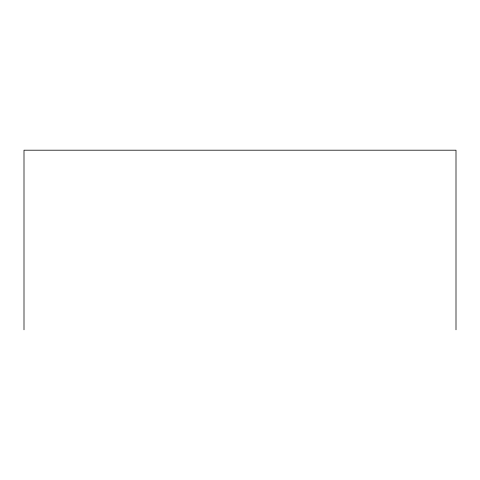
<?xml version="1.0" encoding="UTF-8"?>
<svg xmlns="http://www.w3.org/2000/svg" width="480" height="480" viewBox="0 0 480 480"><rect width="100%" height="100%" fill="white"/><g stroke="black" fill="none" stroke-linecap="round" stroke-linejoin="round"><path stroke-width="0.72" d="M456 329.802L456 150.198L24 150.198L24 329.802"/></g></svg>
